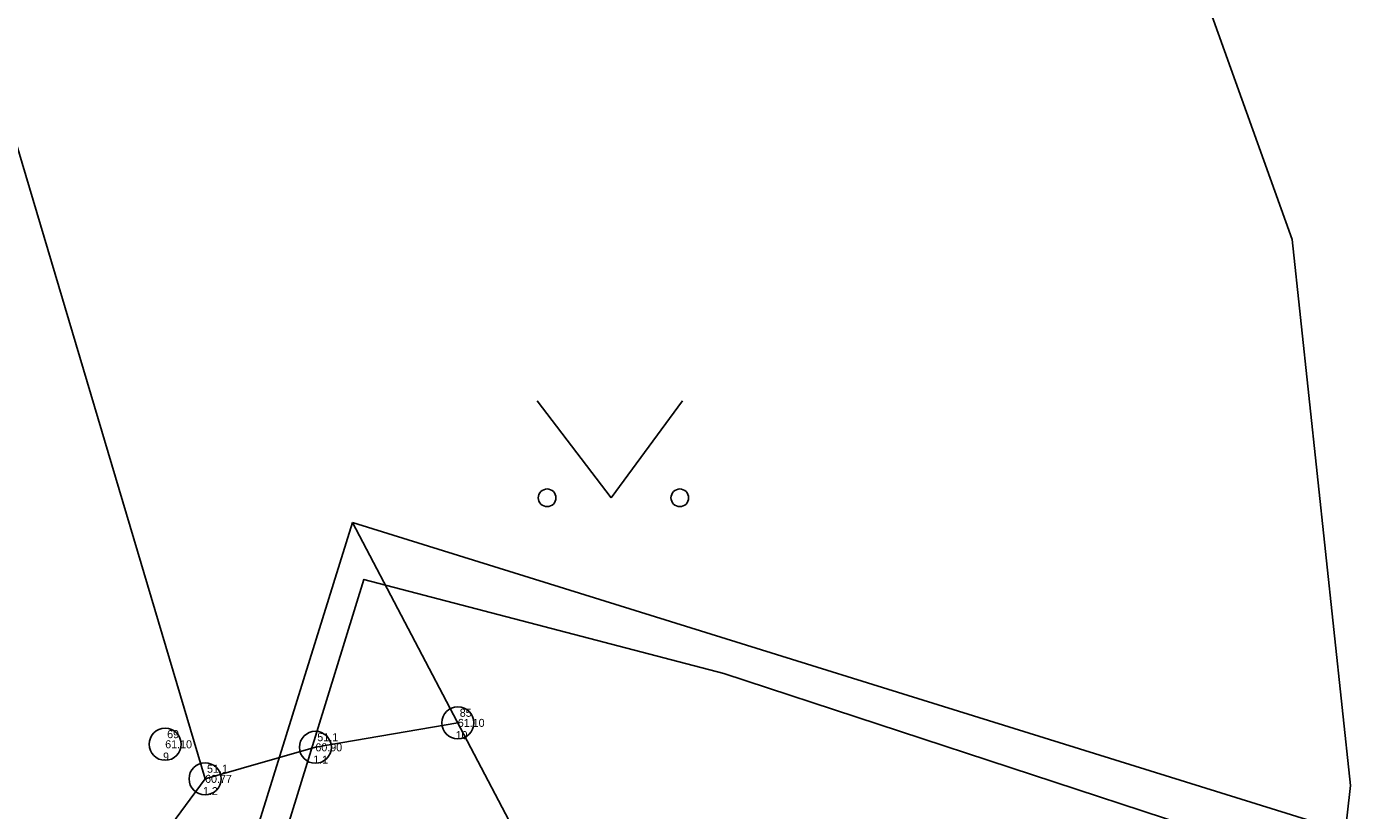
# Model space of a CAD drawing. Extents: x 641482 to 641627, y 6456928 to 6457080.
# Drawn here: x 641568.11 to 641576.38, y 6457026.59 to 6457031.49 of the extents above; entities that cross this region are included whole.
import ezdxf

# ---------------------------------------------------------------- set-up
doc = ezdxf.new("R2010")
doc.units = 0
for name, color, linetype in [('HALJASTUS', 7, 'Continuous'), ('HOONE', 7, 'Continuous'), ('HOONEDET', 7, 'Continuous'), ('Level 55', 7, 'Continuous'), ('MOOTKOOD', 7, 'Continuous'), ('MOOTKORG-EH2000', 7, 'Continuous'), ('MOOTMPUNKT', 7, 'Continuous'), ('MOOTNR', 7, 'Continuous'), ('MPKAABEL', 7, 'Continuous'), ('TEE', 7, 'Continuous')]:
    doc.layers.add(name, color=color, linetype=linetype)

msp = doc.modelspace()

# ---------------------------------------------------------------- linework, layer by layer
at = {"layer": 'HALJASTUS'}
for p, q in [((641571.3001, 6457029.1534), (641571.7635, 6457028.5467)), ((641571.7635, 6457028.5467), (641572.2091, 6457029.1534))]:
    msp.add_line(p, q, dxfattribs=at)
msp.add_lwpolyline([(641576.3222, 6457026.1824), (641572.4668, 6457027.4492), (641570.2179, 6457028.0367), (641569.189, 6457024.702), (641568.194, 6457021.982), (641568.045, 6457020.841), (641567.153, 6457019.472), (641567.465, 6457017.19), (641568.183, 6457016.139), (641568.71, 6457014.112)], dxfattribs=at)
for centre in [(641571.3625, 6457028.5467), (641572.1913, 6457028.5467)]:
    msp.add_circle(centre, 0.055, dxfattribs=at)
at = {"layer": 'HOONE'}
msp.add_lwpolyline([(641570.1474, 6457028.3927), (641576.2325, 6457026.4969), (641574.3367, 6457020.4117), (641568.2515, 6457022.3076), (641570.1474, 6457028.3927)], dxfattribs=at)
at = {"layer": 'HOONEDET'}
msp.add_line((641570.1474, 6457028.3927), (641574.3367, 6457020.4117), dxfattribs=at)
at = {"layer": 'Level 55'}
for p, q in [((641570.8046, 6457027.1406), (641570.8046, 6457027.1406)), ((641568.977, 6457027.007), (641568.977, 6457027.007)), ((641569.915, 6457026.988), (641569.915, 6457026.988)), ((641569.226, 6457026.791), (641569.226, 6457026.791))]:
    msp.add_line(p, q, dxfattribs=at)
at = {"layer": 'MOOTMPUNKT'}
for centre in [(641570.8046, 6457027.1406), (641568.977, 6457027.007), (641569.915, 6457026.988), (641569.226, 6457026.791)]:
    msp.add_circle(centre, 0.1, dxfattribs=at)
at = {"layer": 'MPKAABEL'}
for points in [[(641569.226, 6457026.791), (641567.9526, 6457031.0778), (641565.4526, 6457031.0778)], [(641570.8046, 6457027.1406), (641569.915, 6457026.988), (641569.226, 6457026.791), (641568.561, 6457025.888), (641565.816, 6457021.21), (641564.507, 6457019.818), (641563.428, 6457019.159), (641562.077, 6457018.477), (641561.375, 6457018.87), (641557.4935, 6457022.0193), (641551.956, 6457026.039), (641550.7618, 6457026.7033)], [(641570.8046, 6457027.1406), (641569.915, 6457026.988), (641569.226, 6457026.791), (641568.561, 6457025.888), (641565.816, 6457021.21), (641564.507, 6457019.818), (641563.428, 6457019.159), (641562.077, 6457018.477), (641561.375, 6457018.87), (641557.4935, 6457022.0193)]]:
    msp.add_lwpolyline(points, dxfattribs=at)
at = {"layer": 'TEE'}
msp.add_lwpolyline([(641557.935, 6457020.893), (641557.3124, 6457021.4657), (641557.1425, 6457022.2392), (641559.9991, 6457026.0309), (641569.1813, 6457038.571), (641570.6064, 6457038.3255), (641572.507, 6457036.0903), (641575.171, 6457032.519), (641576.017, 6457030.16), (641576.381, 6457026.749), (641576.0979, 6457024.2275), (641573.986, 6457018.881), (641571.99, 6457015.622), (641570.323, 6457014.543), (641568.71, 6457014.112), (641567.247, 6457013.971), (641565.717, 6457014.193), (641564.773, 6457014.501), (641557.935, 6457020.893)], dxfattribs=at)

# ---------------------------------------------------------------- texts
at = {"layer": 'MOOTKOOD'}
for s, p in [('85', (641570.8168, 6457027.1787)), ('69', (641568.9891, 6457027.0452)), ('51.1', (641569.9271, 6457027.0262)), ('51.1', (641569.2381, 6457026.8292))]:
    msp.add_text(s, height=0.05, dxfattribs=at).set_placement(p)
at = {"layer": 'MOOTKORG-EH2000'}
for s, p in [('61.10', (641570.8046, 6457027.1156)), ('61.10', (641568.977, 6457026.982)), ('60.90', (641569.915, 6457026.963)), ('60.77', (641569.226, 6457026.766))]:
    msp.add_text(s, height=0.05, dxfattribs=at).set_placement(p)
at = {"layer": 'MOOTNR'}
for s, p in [('10', (641570.791, 6457027.039)), ('9', (641568.9634, 6457026.9054)), ('1.1', (641569.9014, 6457026.8864)), ('1.2', (641569.2124, 6457026.6894))]:
    msp.add_text(s, height=0.05, dxfattribs=at).set_placement(p)

doc.saveas('drawing.dxf')
